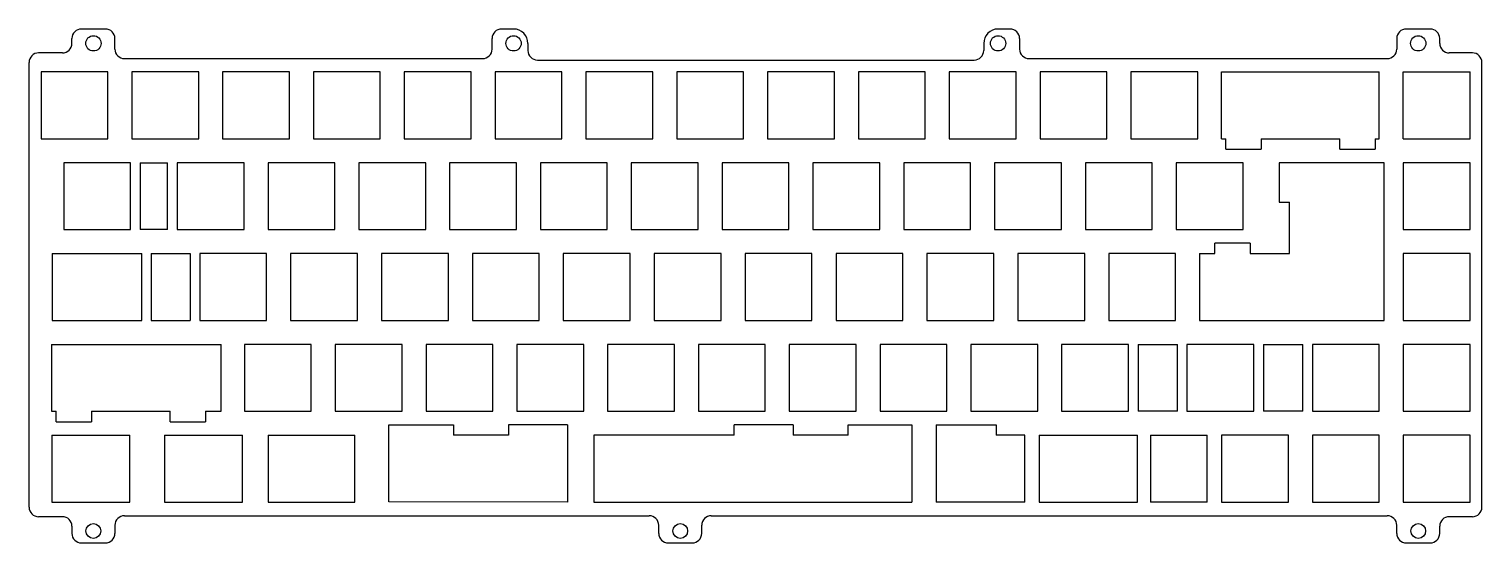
# Model space of a CAD drawing. Header units: millimetres. Extents: x 235 to 539, y 179 to 287.
import ezdxf

# ---------------------------------------------------------------- set-up
doc = ezdxf.new("R2010")
doc.units = ezdxf.units.MM

msp = doc.modelspace()

# ---------------------------------------------------------------- linework, layer by layer
at = {"ltscale": 0.1}
for p, q in [((250.55, 286.67), (245.55, 286.67)), ((336.05, 286.67), (333.55, 286.67)), ((440.01, 286.67), (437.51, 286.67)), ((528.01, 286.67), (523.01, 286.67)), ((243.55, 283.67), (243.55, 284.67)), ((339.05, 283.67), (339.05, 282.17)), ((434.51, 283.67), (434.51, 282.17)), ((530.01, 283.67), (530.01, 284.67)), ((241.55, 281.67), (236.58, 281.67)), ((341.05, 280.17), (432.51, 280.17)), ((536.85, 281.67), (532.01, 281.67)), ((234.58, 186.52), (234.58, 279.67)), ((251.08, 277.67), (237.08, 277.67)), ((237.08, 277.67), (237.08, 263.67)), ((251.08, 263.67), (251.08, 277.67)), ((270.1, 277.67), (256.1, 277.67)), ((256.1, 277.67), (256.1, 263.67)), ((270.1, 263.67), (270.1, 277.67)), ((289.12, 277.67), (275.12, 277.67)), ((275.12, 277.67), (275.12, 263.67)), ((289.12, 263.67), (289.12, 277.67)), ((308.14, 277.67), (294.14, 277.67)), ((294.14, 277.67), (294.14, 263.67)), ((308.14, 263.67), (308.14, 277.67)), ((327.16, 277.67), (313.16, 277.67)), ((313.16, 277.67), (313.16, 263.67)), ((327.16, 263.67), (327.16, 277.67)), ((346.18, 277.67), (332.18, 277.67)), ((332.18, 277.67), (332.18, 263.67)), ((346.18, 263.67), (346.18, 277.67)), ((365.2, 277.67), (351.2, 277.67)), ((351.2, 277.67), (351.2, 263.67)), ((365.2, 263.67), (365.2, 277.67)), ((384.22, 277.67), (370.22, 277.67)), ((370.22, 277.67), (370.22, 263.67)), ((384.22, 263.67), (384.22, 277.67)), ((403.24, 277.67), (389.24, 277.67)), ((389.24, 277.67), (389.24, 263.67)), ((403.24, 263.67), (403.24, 277.67)), ((422.26, 277.67), (408.26, 277.67)), ((408.26, 277.67), (408.26, 263.67)), ((422.26, 263.67), (422.26, 277.67)), ((441.28, 277.67), (427.28, 277.67)), ((427.28, 277.67), (427.28, 263.67)), ((441.28, 263.67), (441.28, 277.67)), ((460.3, 277.67), (446.3, 277.67)), ((446.3, 277.67), (446.3, 263.67)), ((460.3, 263.67), (460.3, 277.67)), ((479.32, 277.67), (465.32, 277.67)), ((465.32, 277.67), (465.32, 263.67)), ((479.32, 263.67), (479.32, 277.67)), ((484.33, 263.67), (484.33, 277.67)), ((517.33, 263.67), (517.33, 277.67)), ((522.35, 277.67), (536.35, 277.67)), ((522.35, 263.67), (522.35, 277.67)), ((536.35, 263.67), (536.35, 277.67)), ((538.85, 186.52), (538.85, 279.67)), ((237.08, 263.67), (251.08, 263.67)), ((256.1, 263.67), (270.1, 263.67)), ((275.12, 263.67), (289.12, 263.67)), ((294.14, 263.67), (308.14, 263.67)), ((313.16, 263.67), (327.16, 263.67)), ((332.18, 263.67), (346.18, 263.67)), ((351.2, 263.67), (365.2, 263.67)), ((370.22, 263.67), (384.22, 263.67)), ((389.24, 263.67), (403.24, 263.67)), ((408.26, 263.67), (422.26, 263.67)), ((427.28, 263.67), (441.28, 263.67)), ((446.3, 263.67), (460.3, 263.67)), ((465.32, 263.67), (479.32, 263.67)), ((484.33, 263.67), (485.19, 263.67)), ((492.59, 263.67), (498.33, 263.67)), ((493.83, 263.67), (507.83, 263.67)), ((503.33, 263.67), (509.07, 263.67)), ((516.47, 263.67), (517.33, 263.67)), ((522.35, 263.67), (536.35, 263.67)), ((255.83, 258.65), (241.83, 258.65)), ((241.83, 258.65), (241.83, 244.65)), ((255.83, 244.65), (255.83, 258.65)), ((257.83, 258.65), (257.83, 244.65)), ((257.83, 258.65), (263.6, 258.65)), ((263.6, 244.65), (263.6, 258.65)), ((279.6, 258.65), (265.6, 258.65)), ((265.6, 258.65), (265.6, 244.65)), ((279.6, 244.65), (279.6, 258.65)), ((298.62, 258.65), (284.62, 258.65)), ((284.62, 258.65), (284.62, 244.65)), ((298.62, 244.65), (298.62, 258.65)), ((317.64, 258.65), (303.64, 258.65)), ((303.64, 258.65), (303.64, 244.65)), ((317.64, 244.65), (317.64, 258.65)), ((336.66, 258.65), (322.66, 258.65)), ((322.66, 258.65), (322.66, 244.65)), ((336.66, 244.65), (336.66, 258.65)), ((355.68, 258.65), (341.68, 258.65)), ((341.68, 258.65), (341.68, 244.65)), ((355.68, 244.65), (355.68, 258.65)), ((374.7, 258.65), (360.7, 258.65)), ((360.7, 258.65), (360.7, 244.65)), ((374.7, 244.65), (374.7, 258.65)), ((393.72, 258.65), (379.72, 258.65)), ((379.72, 258.65), (379.72, 244.65)), ((393.72, 244.65), (393.72, 258.65)), ((412.74, 258.65), (398.74, 258.65)), ((398.74, 258.65), (398.74, 244.65)), ((412.74, 244.65), (412.74, 258.65)), ((431.76, 258.65), (417.76, 258.65)), ((417.76, 258.65), (417.76, 244.65)), ((431.76, 244.65), (431.76, 258.65)), ((450.78, 258.65), (436.78, 258.65)), ((436.78, 258.65), (436.78, 244.65)), ((450.78, 244.65), (450.78, 258.65)), ((469.8, 258.65), (455.8, 258.65)), ((455.8, 258.65), (455.8, 244.65)), ((469.8, 244.65), (469.8, 258.65)), ((488.82, 258.65), (474.82, 258.65)), ((474.82, 258.65), (474.82, 244.65)), ((488.82, 244.65), (488.82, 258.65)), ((518.35, 258.65), (496.39, 258.65)), ((518.35, 225.63), (518.35, 258.65)), ((536.35, 258.65), (522.35, 258.65)), ((522.35, 258.65), (522.35, 244.65)), ((536.35, 244.65), (536.35, 258.65)), ((496.39, 250.38), (498.58, 250.38)), ((498.58, 239.63), (498.58, 250.38)), ((241.83, 244.65), (255.83, 244.65)), ((263.6, 244.65), (257.83, 244.65)), ((265.6, 244.65), (279.6, 244.65)), ((284.62, 244.65), (298.62, 244.65)), ((303.64, 244.65), (317.64, 244.65)), ((322.66, 244.65), (336.66, 244.65)), ((341.68, 244.65), (355.68, 244.65)), ((360.7, 244.65), (374.7, 244.65)), ((379.72, 244.65), (393.72, 244.65)), ((398.74, 244.65), (412.74, 244.65)), ((417.76, 244.65), (431.76, 244.65)), ((436.78, 244.65), (450.78, 244.65)), ((455.8, 244.65), (469.8, 244.65)), ((474.82, 244.65), (488.82, 244.65)), ((522.35, 244.65), (536.35, 244.65)), ((239.41, 239.63), (239.41, 225.63)), ((239.41, 239.63), (258.17, 239.63)), ((258.17, 225.63), (258.17, 239.63)), ((260.17, 239.63), (260.17, 225.63)), ((260.17, 239.63), (268.31, 239.63)), ((268.31, 239.63), (268.31, 225.63)), ((284.31, 239.63), (270.31, 239.63)), ((270.31, 239.63), (270.31, 225.63)), ((284.31, 225.63), (284.31, 239.63)), ((303.35, 239.63), (289.35, 239.63)), ((289.35, 239.63), (289.35, 225.63)), ((303.35, 225.63), (303.35, 239.63)), ((322.39, 239.63), (308.39, 239.63)), ((308.39, 239.63), (308.39, 225.63)), ((322.39, 225.63), (322.39, 239.63)), ((341.43, 239.63), (327.43, 239.63)), ((327.43, 239.63), (327.43, 225.63)), ((341.43, 225.63), (341.43, 239.63)), ((360.46, 239.63), (346.46, 239.63)), ((346.46, 239.63), (346.46, 225.63)), ((360.46, 225.63), (360.46, 239.63)), ((379.5, 239.63), (365.5, 239.63)), ((365.5, 239.63), (365.5, 225.63)), ((379.5, 225.63), (379.5, 239.63)), ((398.54, 239.63), (384.54, 239.63)), ((384.54, 239.63), (384.54, 225.63)), ((398.54, 225.63), (398.54, 239.63)), ((417.58, 239.63), (403.58, 239.63)), ((403.58, 239.63), (403.58, 225.63)), ((417.58, 225.63), (417.58, 239.63)), ((436.62, 239.63), (422.62, 239.63)), ((422.62, 239.63), (422.62, 225.63)), ((436.62, 225.63), (436.62, 239.63)), ((455.65, 239.63), (441.65, 239.63)), ((441.65, 239.63), (441.65, 225.63)), ((455.65, 225.63), (455.65, 239.63)), ((474.69, 239.63), (460.69, 239.63)), ((460.69, 239.63), (460.69, 225.63)), ((474.69, 225.63), (474.69, 239.63)), ((479.73, 239.63), (479.73, 225.63)), ((479.73, 239.63), (482.89, 239.63)), ((490.29, 239.63), (498.58, 239.63)), ((536.35, 239.63), (522.35, 239.63)), ((522.35, 239.63), (522.35, 225.63)), ((536.35, 225.63), (536.35, 239.63)), ((239.41, 225.63), (258.17, 225.63)), ((260.17, 225.63), (268.31, 225.63)), ((270.31, 225.63), (284.31, 225.63)), ((289.35, 225.63), (303.35, 225.63)), ((308.39, 225.63), (322.39, 225.63)), ((327.43, 225.63), (341.43, 225.63)), ((346.46, 225.63), (360.46, 225.63)), ((365.5, 225.63), (379.5, 225.63)), ((384.54, 225.63), (398.54, 225.63)), ((403.58, 225.63), (417.58, 225.63)), ((422.62, 225.63), (436.62, 225.63)), ((441.65, 225.63), (455.65, 225.63)), ((460.69, 225.63), (474.69, 225.63)), ((479.73, 225.63), (518.35, 225.63)), ((522.35, 225.63), (536.35, 225.63)), ((239.26, 220.61), (239.26, 206.61)), ((239.26, 220.61), (274.79, 220.61)), ((274.79, 206.61), (274.79, 220.61)), ((293.69, 220.61), (279.69, 220.61)), ((279.69, 220.61), (279.69, 206.61)), ((293.69, 206.61), (293.69, 220.61)), ((312.7, 220.61), (298.7, 220.61)), ((298.7, 220.61), (298.7, 206.61)), ((312.7, 206.61), (312.7, 220.61)), ((331.72, 220.61), (317.72, 220.61)), ((317.72, 220.61), (317.72, 206.61)), ((331.72, 206.61), (331.72, 220.61)), ((350.73, 220.61), (336.73, 220.61)), ((336.73, 220.61), (336.73, 206.61)), ((350.73, 206.61), (350.73, 220.61)), ((369.75, 220.61), (355.75, 220.61)), ((355.75, 220.61), (355.75, 206.61)), ((369.75, 206.61), (369.75, 220.61)), ((388.76, 220.61), (374.76, 220.61)), ((374.76, 220.61), (374.76, 206.61)), ((388.76, 206.61), (388.76, 220.61)), ((407.78, 220.61), (393.78, 220.61)), ((393.78, 220.61), (393.78, 206.61)), ((407.78, 206.61), (407.78, 220.61)), ((426.79, 220.61), (412.79, 220.61)), ((412.79, 220.61), (412.79, 206.61)), ((426.79, 206.61), (426.79, 220.61)), ((445.81, 220.61), (431.81, 220.61)), ((431.81, 220.61), (431.81, 206.61)), ((445.81, 206.61), (445.81, 220.61)), ((464.82, 220.61), (450.82, 220.61)), ((450.82, 220.61), (450.82, 206.61)), ((464.82, 206.61), (464.82, 220.61)), ((466.82, 220.61), (466.82, 206.61)), ((466.82, 220.61), (475.08, 220.61)), ((475.08, 206.61), (475.08, 220.61)), ((491.08, 220.61), (477.08, 220.61)), ((477.08, 220.61), (477.08, 206.61)), ((491.08, 206.61), (491.08, 220.61)), ((493.08, 220.61), (493.08, 206.61)), ((493.08, 220.61), (501.33, 220.61)), ((501.33, 206.61), (501.33, 220.61)), ((517.33, 220.61), (503.33, 220.61)), ((503.33, 220.61), (503.33, 206.61)), ((517.33, 206.61), (517.33, 220.61)), ((536.35, 220.61), (522.35, 220.61)), ((522.35, 220.61), (522.35, 206.61)), ((536.35, 206.61), (536.35, 220.61)), ((239.26, 206.61), (240.24, 206.61)), ((247.64, 206.61), (264.11, 206.61)), ((271.51, 206.61), (274.79, 206.61)), ((279.69, 206.61), (293.69, 206.61)), ((298.7, 206.61), (312.7, 206.61)), ((317.72, 206.61), (331.72, 206.61)), ((336.73, 206.61), (350.73, 206.61)), ((355.75, 206.61), (369.75, 206.61)), ((374.76, 206.61), (388.76, 206.61)), ((393.78, 206.61), (407.78, 206.61)), ((412.79, 206.61), (426.79, 206.61)), ((431.81, 206.61), (445.81, 206.61)), ((450.82, 206.61), (464.82, 206.61)), ((475.08, 206.61), (466.82, 206.61)), ((477.08, 206.61), (491.08, 206.61)), ((501.33, 206.61), (493.08, 206.61)), ((503.33, 206.61), (517.33, 206.61)), ((522.35, 206.61), (536.35, 206.61)), ((239.35, 201.58), (239.35, 187.58)), ((239.35, 201.58), (255.71, 201.58)), ((255.71, 187.58), (255.71, 201.58)), ((262.92, 201.58), (262.92, 187.58)), ((262.92, 201.58), (279.26, 201.58)), ((279.26, 187.58), (279.26, 201.58)), ((284.62, 201.58), (284.62, 187.58)), ((284.62, 201.58), (302.82, 201.58)), ((302.82, 187.58), (302.82, 201.58)), ((309.94, 203.77), (323.46, 203.77)), ((323.46, 203.77), (323.46, 201.58)), ((334.99, 201.58), (323.46, 201.58)), ((334.99, 203.77), (334.99, 201.58)), ((352.85, 201.58), (352.85, 187.58)), ((382.25, 201.58), (352.85, 201.58)), ((394.6, 203.77), (394.6, 201.58)), ((406.13, 201.58), (394.6, 201.58)), ((406.13, 203.77), (419.48, 203.77)), ((419.48, 203.77), (419.48, 187.58)), ((424.52, 203.77), (424.52, 187.58)), ((424.52, 203.77), (437.12, 203.77)), ((443.11, 201.58), (437.12, 201.58)), ((443.11, 187.58), (443.11, 201.58)), ((446.12, 201.58), (446.12, 187.58)), ((446.12, 201.58), (466.68, 201.58)), ((466.68, 187.58), (466.68, 201.58)), ((469.43, 201.58), (469.43, 187.59)), ((469.43, 201.58), (481.31, 201.58)), ((481.31, 187.59), (481.31, 201.58)), ((498.31, 201.59), (484.31, 201.59)), ((484.31, 201.59), (484.31, 187.59)), ((498.31, 187.59), (498.31, 201.59)), ((517.33, 201.59), (503.33, 201.59)), ((503.33, 201.59), (503.33, 187.59)), ((517.33, 187.59), (517.33, 201.59)), ((536.35, 201.59), (522.35, 201.59)), ((522.35, 201.59), (522.35, 187.59)), ((536.35, 187.59), (536.35, 201.59)), ((239.35, 187.58), (255.71, 187.58)), ((262.92, 187.58), (279.26, 187.58)), ((284.62, 187.58), (302.82, 187.58)), ((347.34, 187.58), (309.94, 187.6)), ((352.85, 187.58), (419.48, 187.58)), ((443.11, 187.58), (424.52, 187.58)), ((446.12, 187.58), (466.68, 187.58)), ((481.31, 187.59), (469.43, 187.59)), ((484.31, 187.59), (498.31, 187.59)), ((503.33, 187.59), (517.33, 187.59)), ((522.35, 187.59), (536.35, 187.59)), ((243.55, 182.52), (243.55, 181.02)), ((530.01, 181.02), (530.01, 182.52))]:
    msp.add_line(p, q, dxfattribs=at)
for p, q in [((252.55, 282.47), (252.55, 284.67)), ((331.55, 282.47), (331.55, 284.67)), ((442.01, 284.67), (442.01, 282.47)), ((521.01, 284.67), (521.01, 282.47)), ((254.55, 280.47), (329.55, 280.47)), ((444.01, 280.47), (519.01, 280.47)), ((484.33, 277.67), (517.33, 277.67)), ((485.19, 261.48), (485.19, 263.67)), ((492.59, 263.67), (492.59, 261.48)), ((509.07, 261.48), (509.07, 263.67)), ((516.47, 263.67), (516.47, 261.48)), ((485.19, 261.48), (492.59, 261.48)), ((496.39, 258.65), (496.39, 250.38)), ((509.07, 261.48), (516.47, 261.48)), ((482.89, 239.63), (482.89, 241.82)), ((490.29, 241.82), (482.89, 241.82)), ((490.29, 241.82), (490.29, 239.63)), ((240.24, 204.42), (240.24, 206.61)), ((240.24, 204.42), (247.64, 204.42)), ((247.64, 206.61), (247.64, 204.42)), ((264.11, 204.42), (264.11, 206.61)), ((264.11, 204.42), (271.51, 204.42)), ((271.51, 206.61), (271.51, 204.42)), ((309.94, 187.6), (309.94, 203.79)), ((342.39, 203.77), (334.99, 203.77)), ((347.34, 203.77), (339.94, 203.77)), ((347.34, 203.77), (347.34, 187.58)), ((382.25, 201.58), (382.25, 203.77)), ((389.65, 203.77), (382.25, 203.77)), ((394.6, 203.77), (387.2, 203.77)), ((406.13, 201.58), (406.13, 203.77)), ((437.12, 203.77), (437.12, 201.58)), ((241.55, 184.52), (236.58, 184.52)), ((252.55, 182.72), (252.55, 181.02)), ((254.55, 184.72), (364.45, 184.72)), ((366.45, 181.02), (366.45, 182.72)), ((375.45, 181.02), (375.45, 182.72)), ((377.45, 184.72), (519.01, 184.72)), ((521.01, 181.02), (521.01, 182.72)), ((536.85, 184.52), (532.01, 184.52)), ((245.55, 179.02), (250.55, 179.02)), ((368.45, 179.02), (373.45, 179.02)), ((523.01, 179.02), (528.01, 179.02))]:
    msp.add_line(p, q)
for centre in [(248.05, 283.67), (336.05, 283.67), (437.51, 283.67), (525.51, 283.67)]:
    msp.add_circle(centre, 1.6, dxfattribs=at)
for centre in [(248.05, 181.52), (370.95, 181.52), (525.51, 181.52)]:
    msp.add_circle(centre, 1.55)
for centre, radius, start, end in [((245.55, 284.67), 2, 90, 180), ((336.05, 283.67), 3, 0, 90), ((437.51, 283.67), 3, 90, 180), ((528.01, 284.67), 2, 360, 90), ((241.55, 283.67), 2, 270, 0), ((532.01, 283.67), 2, 180, 270), ((236.58, 279.67), 2, 90, 180), ((341.05, 282.17), 2, 180, 270), ((432.51, 282.17), 2, 270, 0), ((536.85, 279.67), 2, 0, 90), ((236.58, 186.52), 2, 180, 270), ((536.85, 186.52), 2, 270, 0), ((241.55, 182.52), 2, 0, 90), ((528.01, 181.02), 2, 270, 0)]:
    msp.add_arc(centre, radius, start, end, dxfattribs=at)
for centre, start, end in [((250.55, 284.67), 0, 90), ((333.55, 284.67), 90, 180), ((440.01, 284.67), 0, 90), ((523.01, 284.67), 90, 180), ((254.55, 282.47), 180, 270), ((329.55, 282.47), 270, 0), ((444.01, 282.47), 180, 270), ((519.01, 282.47), 270, 0), ((254.55, 182.72), 90, 180), ((364.45, 182.72), 0, 90), ((377.45, 182.72), 90, 180), ((519.01, 182.72), 0, 90), ((532.01, 182.52), 90, 180), ((245.55, 181.02), 180, 270), ((250.55, 181.02), 270, 0), ((368.45, 181.02), 180, 270), ((373.45, 181.02), 270, 0), ((523.01, 181.02), 180, 270)]:
    msp.add_arc(centre, 2, start, end)

doc.saveas('drawing.dxf')
